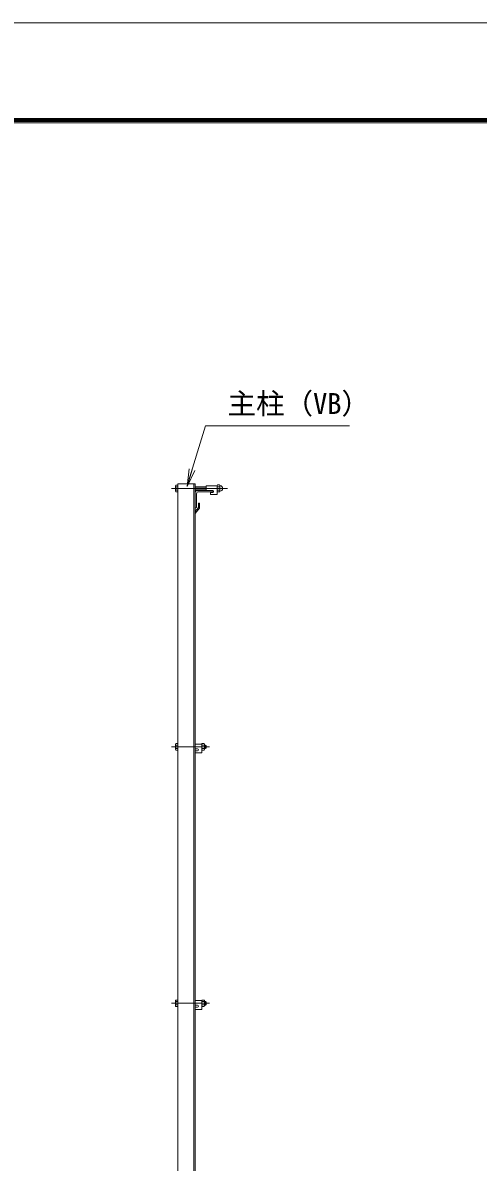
# Model space of a CAD drawing. Units: millimetres, scale not verified. Extents: x -4200 to 4200, y -2970 to 2970.
# Drawn here: x -300 to 747, y 348 to 2970 of the extents above; entities that cross this region are included whole.
import ezdxf
from ezdxf.enums import TextEntityAlignment as Align

# ---------------------------------------------------------------- set-up
doc = ezdxf.new("R2010")
doc.units = ezdxf.units.MM
doc.header["$LTSCALE"] = 20
doc.linetypes.add('USER1', pattern=[50.8, 31.75, -6.35, 6.35, -6.35])
for name, color, linetype, lineweight in [('0-0_D-STR1', 1, 'Continuous', 18), ('0-1_D-BMK', 2, 'USER1', 13), ('0-3_D-STR3', 3, 'Continuous', 13), ('0-7_D-STR-TXT', 7, 'Continuous', 9), ('0-8_0', 7, 'Continuous', 9), ('0-B_D-TTL', 7, 'Continuous', 9)]:
    doc.layers.add(name, color=color, linetype=linetype, lineweight=lineweight)
doc.styles.add('ＭＳ ゴシック', font='')
doc.styles.get('ＭＳ ゴシック').set_extended_font_data('MS Gothic')

# ---------------------------------------------------------------- blocks, each defined once
blk = doc.blocks.new('_Open')
at = {"layer": '0-8_0'}
blk.add_line((-20, 3.33), (0, 0), dxfattribs=at)
blk.add_lwpolyline([(-20, -3.33), (0, 0), (-20, 0)], dxfattribs=at)

msp = doc.modelspace()

# ---------------------------------------------------------------- linework, layer by layer
at = {"layer": '0-0_D-STR1'}
for p, q in [((56.53, -161.02), (56.53, 1908.98)), ((96.53, 1908.98), (56.53, 1908.98)), ((93.03, -161.02), (93.03, 1908.98)), ((96.53, -161.02), (96.53, 1908.98)), ((96.53, 1888.98), (96.53, 1853.98)), ((136.53, 1893.98), (101.53, 1893.98)), ((134.53, 1890.98), (104.03, 1890.98)), ((136.53, 1892.98), (136.53, 1893.98)), ((99.53, 1886.48), (99.53, 1855.98)), ((103.53, 1864.36), (103.53, 1854.48)), ((103.53, 1864.36), (106.53, 1864.36)), ((106.53, 1864.36), (106.53, 1853.36)), ((103.53, 1854.48), (96.53, 1845.43)), ((97.53, 1853.98), (96.53, 1853.98)), ((106.53, 1853.36), (96.53, 1840.86)), ((96.53, 1845.43), (96.53, 1840.86))]:
    msp.add_line(p, q, dxfattribs=at)
for centre, radius, start, end in [((101.53, 1888.98), 5, 90, 180), ((104.03, 1886.48), 4.5, 90, 180), ((134.53, 1892.98), 2, 270, 0), ((97.53, 1855.98), 2, 270, 0)]:
    msp.add_arc(centre, radius, start, end, dxfattribs=at)
at = {"layer": '0-1_D-BMK'}
for p, q in [((170.76, 1898.48), (41.53, 1898.48)), ((129.53, 1303.98), (41.53, 1303.98)), ((129.53, 713.98), (41.53, 713.98))]:
    msp.add_line(p, q, dxfattribs=at)
at = {"layer": '0-3_D-STR3'}
for p, q in [((51.23, 1904.78), (51.92, 1905.99)), ((51.23, 1904.78), (51.23, 1892.18)), ((51.23, 1892.18), (51.92, 1890.97)), ((56.53, 1905.99), (51.92, 1905.99)), ((56.53, 1902.23), (51.92, 1902.23)), ((56.53, 1894.73), (51.92, 1894.73)), ((56.53, 1890.97), (51.92, 1890.97)), ((56.53, 1905.99), (56.53, 1890.97)), ((96.53, 1902.48), (121.78, 1902.48)), ((96.53, 1901.73), (121.78, 1901.73)), ((96.53, 1895.23), (121.78, 1895.23)), ((96.53, 1894.48), (121.78, 1894.48)), ((121.78, 1904.48), (121.78, 1893.98)), ((146.78, 1904.48), (121.78, 1904.48)), ((136.53, 1893.98), (121.78, 1893.98)), ((131.78, 1889.48), (131.78, 1884.48)), ((136.53, 1889.48), (131.78, 1889.48)), ((146.78, 1904.71), (146.78, 1892.37)), ((146.78, 1904.71), (146.78, 1892.37)), ((146.78, 1904.48), (146.78, 1884.48)), ((147.78, 1906.58), (152.28, 1906.58)), ((152.28, 1902.53), (147.78, 1902.53)), ((152.28, 1894.43), (147.78, 1894.43)), ((147.78, 1890.38), (152.28, 1890.38)), ((153.28, 1904.71), (153.28, 1892.37)), ((153.28, 1904.71), (153.28, 1892.37)), ((146.78, 1884.48), (131.78, 1884.48)), ((51.23, 1310.28), (51.92, 1311.49)), ((56.53, 1311.49), (51.92, 1311.49)), ((56.53, 1311.49), (56.53, 1296.47)), ((111.53, 1311.49), (117.3, 1311.49)), ((111.53, 1296.47), (111.53, 1311.49)), ((117.3, 1311.49), (118.03, 1310.23)), ((51.23, 1310.28), (51.23, 1297.68)), ((51.23, 1297.68), (51.92, 1296.47)), ((56.53, 1307.73), (51.92, 1307.73)), ((56.53, 1300.23), (51.92, 1300.23)), ((56.53, 1296.47), (51.92, 1296.47)), ((111.53, 1309.98), (96.53, 1309.98)), ((101.28, 1299.48), (96.53, 1299.48)), ((96.53, 1294.98), (96.53, 1289.98)), ((101.28, 1294.98), (96.53, 1294.98)), ((111.53, 1289.98), (96.53, 1289.98)), ((111.53, 1309.98), (111.53, 1289.98)), ((111.53, 1307.73), (117.3, 1307.73)), ((111.53, 1300.23), (117.3, 1300.23)), ((111.53, 1296.47), (117.3, 1296.47)), ((117.3, 1296.47), (118.03, 1297.73)), ((118.03, 1297.73), (118.03, 1310.23)), ((118.03, 1307.98), (120.33, 1307.98)), ((118.03, 1299.98), (120.33, 1299.98)), ((120.33, 1307.98), (121.53, 1306.78)), ((120.33, 1307.98), (120.33, 1299.98)), ((120.33, 1299.98), (121.53, 1301.18)), ((121.53, 1306.78), (121.53, 1301.18)), ((51.23, 720.28), (51.92, 721.49)), ((51.23, 720.28), (51.23, 707.68)), ((56.53, 721.49), (51.92, 721.49)), ((56.53, 717.73), (51.92, 717.73)), ((56.53, 710.23), (51.92, 710.23)), ((56.53, 721.49), (56.53, 706.47)), ((111.53, 719.98), (96.53, 719.98)), ((101.28, 709.48), (96.53, 709.48)), ((111.53, 706.47), (111.53, 721.49)), ((111.53, 719.98), (111.53, 699.98)), ((111.53, 717.73), (117.3, 717.73)), ((111.53, 710.23), (117.3, 710.23)), ((118.03, 707.73), (118.03, 720.23)), ((118.03, 717.98), (120.33, 717.98)), ((118.03, 709.98), (120.33, 709.98)), ((120.33, 717.98), (121.53, 716.78)), ((121.53, 716.78), (121.53, 711.18)), ((51.23, 707.68), (51.92, 706.47)), ((56.53, 706.47), (51.92, 706.47)), ((101.28, 704.98), (96.53, 704.98)), ((96.53, 704.98), (96.53, 699.98)), ((111.53, 699.98), (96.53, 699.98))]:
    msp.add_line(p, q, dxfattribs=at)
for points in [[(111.53, 721.49), (117.3, 721.49), (118.03, 720.23)], [(120.33, 717.98), (120.33, 709.98), (121.53, 711.18)], [(111.53, 706.47), (117.3, 706.47), (118.03, 707.73)]]:
    msp.add_lwpolyline(points, dxfattribs=at)
for centre, radius, start, end in [((63.76, 1898.48), 12.42, 162.4121, 197.5879), ((54.67, 1904.11), 3.32, 145.61585, 214.38415), ((54.67, 1892.85), 3.32, 145.61585, 214.38415), ((136.53, 1891.73), 2.25, 270, 90), ((149.32, 1904.55), 2.54, 127.21089, 232.78911), ((155.48, 1898.48), 8.7, 152.26063, 207.73937), ((149.33, 1892.4), 2.55, 127.42505, 232.57495), ((150.74, 1904.55), 2.54, 307.21089, 52.78911), ((144.58, 1898.48), 8.7, 332.26063, 27.73937), ((150.73, 1892.4), 2.55, 307.42505, 52.57495), ((153.65, 1905.42), 0.5, 189.83916, 262.83194), ((153.65, 1891.53), 0.5, 97.16806, 163.42019), ((152.78, 1898.48), 6.5, 277.16806, 82.83194), ((54.67, 1309.61), 3.32, 145.61585, 214.38415), ((114.56, 1309.61), 3.32, 325.61586, 34.38414), ((63.76, 1303.98), 12.42, 162.4121, 197.5879), ((54.67, 1298.35), 3.32, 145.61585, 214.38415), ((101.28, 1297.23), 2.25, 270, 90), ((105.46, 1303.98), 12.42, 342.4121, 17.5879), ((114.56, 1298.35), 3.32, 325.61585, 34.38416), ((63.76, 713.98), 12.42, 162.4121, 197.5879), ((54.67, 719.61), 3.32, 145.61585, 214.38415), ((54.67, 708.35), 3.32, 145.61585, 214.38415), ((101.28, 707.23), 2.25, 270, 90), ((114.56, 719.61), 3.32, 325.61586, 34.38414), ((105.46, 713.98), 12.42, 342.4121, 17.5879), ((114.56, 708.35), 3.32, 325.61585, 34.38416)]:
    msp.add_arc(centre, radius, start, end, dxfattribs=at)
at = {"layer": '0-7_D-STR-TXT'}
msp.add_lwpolyline([(451.21, 2042.86), (119.83, 2042.86), (78.14, 1905.2)], dxfattribs=at)
at = {"layer": '0-B_D-TTL', "color": 2, "lineweight": 18}
msp.add_lwpolyline([(-4200, 2970), (4200, 2970), (4200, -2970), (-4200, -2970)], close=True, dxfattribs=at)
at = {"layer": '0-B_D-TTL'}
for points in [[(-3930, 2750), (3930, 2750), (3930, -2750), (-3930, -2750)], [(-3927.5, 2747.5), (3927.5, 2747.5), (3927.5, -2747.5), (-3927.5, -2747.5)], [(-3925, 2745), (3925, 2745), (3925, -2745), (-3925, -2745)], [(-3922.5, 2742.5), (3922.5, 2742.5), (3922.5, -2742.5), (-3922.5, -2742.5)], [(-3920, 2740), (3920, 2740), (3920, -2740), (-3920, -2740)]]:
    msp.add_lwpolyline(points, close=True, dxfattribs=at)

# ---------------------------------------------------------------- block references
at = {"layer": '0-7_D-STR-TXT', "xscale": 2, "yscale": 2, "rotation": 253.14944}
msp.add_blockref('_Open', (77.56, 1903.28), dxfattribs=at)

# ---------------------------------------------------------------- texts
at = {"layer": '0-7_D-STR-TXT', "style": 'ＭＳ ゴシック'}
msp.add_text('主柱（VB）', height=48.09, dxfattribs=at).set_placement((170.76, 2055.44), align=Align.BOTTOM_LEFT)

doc.saveas('drawing.dxf')
